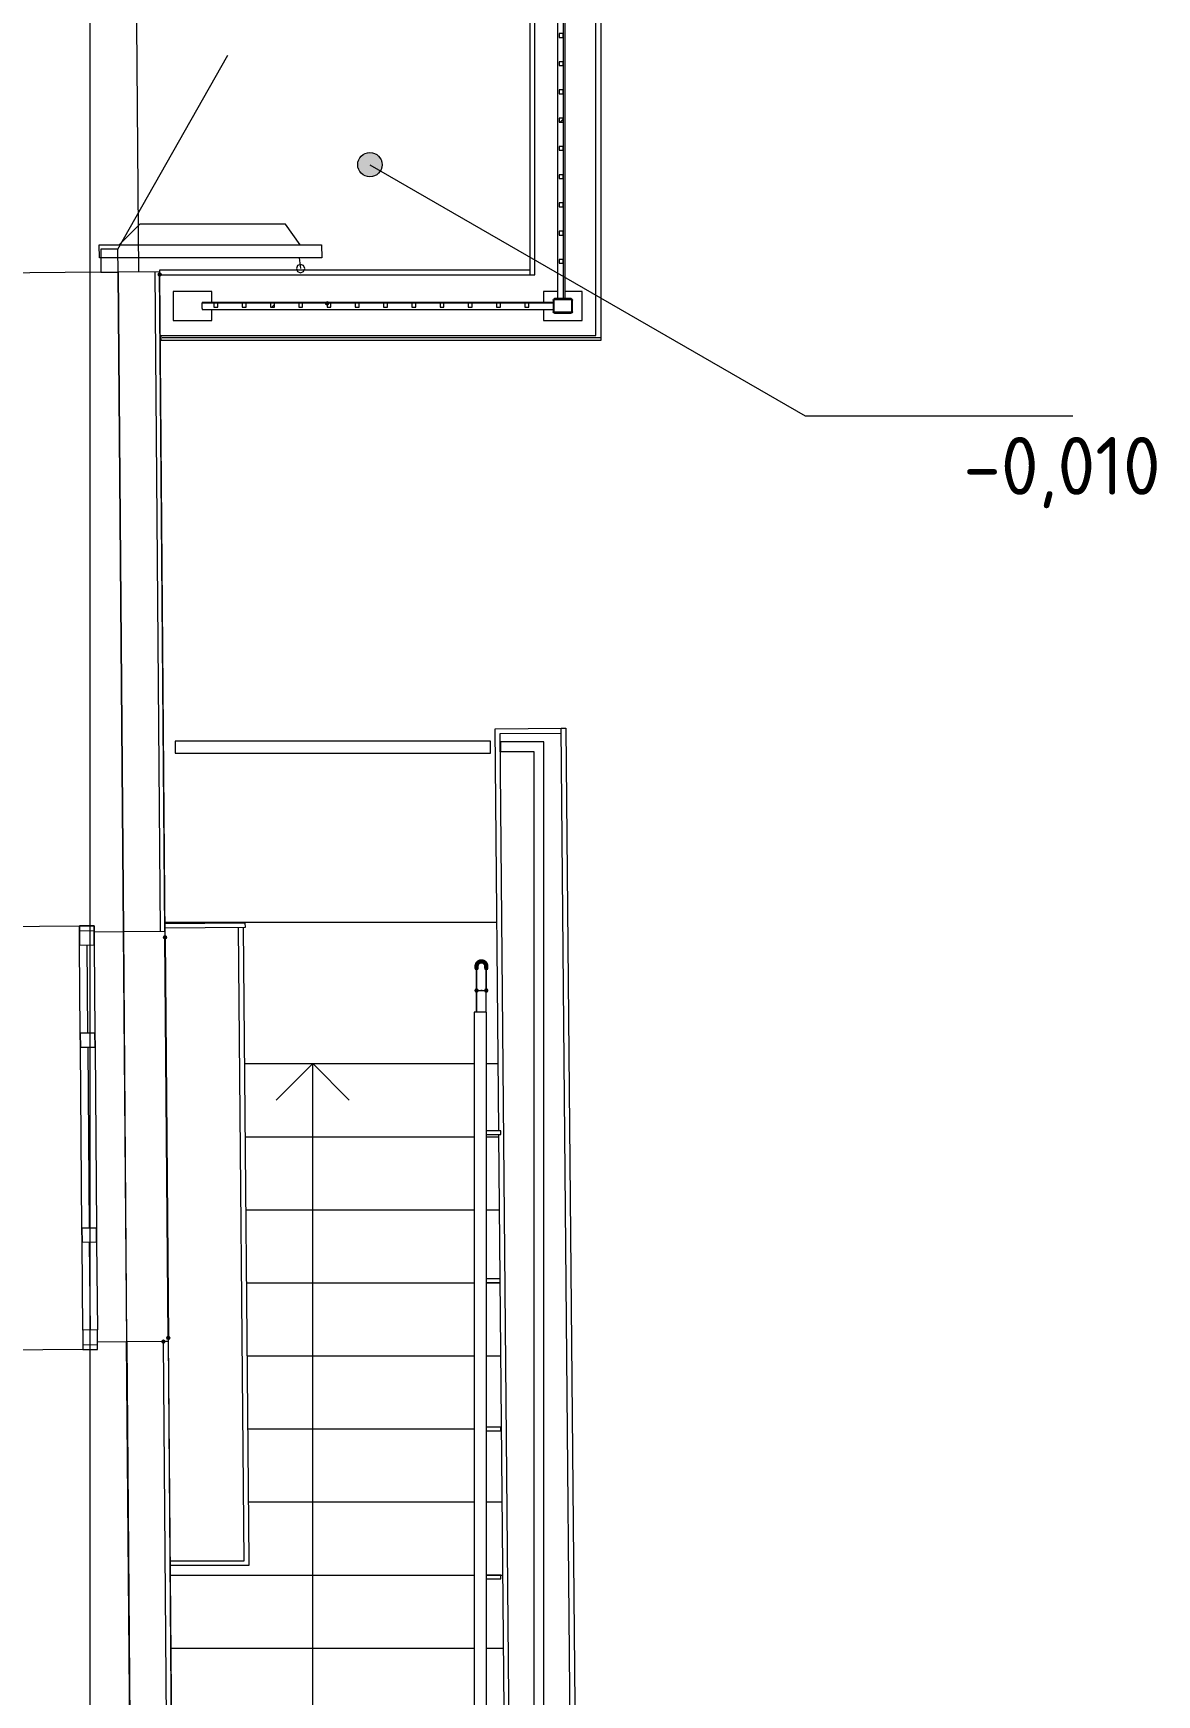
# Model space of a CAD drawing. Header units: millimetres. Extents: x -546 to 1681, y -650 to 1730.
# Drawn here: x 854.8 to 901, y 490.7 to 558.9 of the extents above; entities that cross this region are included whole.
import ezdxf

# ---------------------------------------------------------------- set-up
doc = ezdxf.new("R2010")
doc.units = ezdxf.units.MM

msp = doc.modelspace()

# ---------------------------------------------------------------- hatches: boundary and pattern name
h = msp.add_hatch(color=7)
h.dxf.hatch_style = 2
h.paths.add_polyline_path([(869.153, 553.489), (869.006, 553.136), (868.653, 552.989), (868.299, 553.136), (868.153, 553.489), (868.299, 553.843), (868.653, 553.989), (869.006, 553.843)])
h = msp.add_hatch(color=7)
h.dxf.hatch_style = 2
h.paths.add_polyline_path([(860.029, 548.891), (860.093, 548.917), (860.119, 548.981), (860.093, 549.044), (860.029, 549.071), (860.019, 549.071), (859.956, 549.044), (859.929, 548.981), (859.956, 548.917), (860.019, 548.891)])
h = msp.add_hatch(color=7)
h.dxf.hatch_style = 2
h.paths.add_polyline_path([(866.834, 547.857), (866.804, 547.795), (866.826, 547.73), (866.888, 547.7), (866.953, 547.722), (866.992, 547.792), (866.97, 547.857), (866.908, 547.887)])
h = msp.add_hatch(color=7)
h.dxf.hatch_style = 2
h.paths.add_polyline_path([(860.238, 521.85), (860.175, 521.823), (860.148, 521.76), (860.175, 521.696), (860.238, 521.67), (860.248, 521.67), (860.312, 521.696), (860.338, 521.76), (860.312, 521.823), (860.248, 521.85)])
h = msp.add_hatch(color=7)
h.dxf.hatch_style = 2
h.paths.add_polyline_path([(872.941, 520.572), (872.968, 520.508), (873.031, 520.482), (873.095, 520.508), (873.121, 520.572), (873.095, 520.643), (873.031, 520.67), (872.968, 520.643)])
h = msp.add_hatch(color=7)
h.dxf.hatch_style = 2
h.paths.add_polyline_path([(872.941, 520.571), (872.968, 520.507), (873.031, 520.481), (873.095, 520.507), (873.121, 520.571), (873.095, 520.635), (873.031, 520.662), (872.968, 520.635)])
h = msp.add_hatch(color=7)
h.dxf.hatch_style = 2
h.paths.add_polyline_path([(873.031, 520.662), (872.968, 520.635), (872.941, 520.572), (872.968, 520.508), (873.031, 520.482), (873.095, 520.508), (873.121, 520.572), (873.095, 520.635)])
h = msp.add_hatch(color=7)
h.dxf.hatch_style = 2
h.paths.add_polyline_path([(873.121, 520.572), (873.095, 520.635), (873.031, 520.662), (872.968, 520.635), (872.941, 520.572), (872.968, 520.505), (873.031, 520.479), (873.095, 520.505)])
h = msp.add_hatch(color=7)
h.dxf.hatch_style = 2
h.paths.add_polyline_path([(872.941, 520.568), (872.968, 520.504), (873.031, 520.478), (873.095, 520.504), (873.121, 520.568), (873.095, 520.634), (873.031, 520.661), (872.968, 520.634)])
h = msp.add_hatch(color=7)
h.dxf.hatch_style = 2
h.paths.add_polyline_path([(873.121, 520.569), (873.095, 520.632), (873.031, 520.659), (872.968, 520.632), (872.941, 520.569), (872.968, 520.501), (873.031, 520.475), (873.095, 520.501)])
h = msp.add_hatch(color=7)
h.dxf.hatch_style = 2
h.paths.add_polyline_path([(872.941, 520.564), (872.968, 520.5), (873.031, 520.474), (873.095, 520.5), (873.121, 520.564), (873.095, 520.631), (873.031, 520.658), (872.968, 520.631)])
h = msp.add_hatch(color=7)
h.dxf.hatch_style = 2
h.paths.add_polyline_path([(873.121, 520.565), (873.095, 520.628), (873.031, 520.655), (872.968, 520.628), (872.941, 520.565), (872.968, 520.496), (873.031, 520.47), (873.095, 520.496)])
h = msp.add_hatch(color=7)
h.dxf.hatch_style = 2
h.paths.add_polyline_path([(872.941, 520.558), (872.968, 520.494), (873.031, 520.468), (873.095, 520.494), (873.121, 520.558), (873.095, 520.627), (873.031, 520.654), (872.968, 520.627)])
h = msp.add_hatch(color=7)
h.dxf.hatch_style = 2
h.paths.add_polyline_path([(873.121, 520.56), (873.095, 520.623), (873.031, 520.65), (872.968, 520.623), (872.941, 520.56), (872.968, 520.488), (873.031, 520.462), (873.095, 520.488)])
h = msp.add_hatch(color=7)
h.dxf.hatch_style = 2
h.paths.add_polyline_path([(872.941, 520.55), (872.968, 520.486), (873.031, 520.46), (873.095, 520.486), (873.121, 520.55), (873.095, 520.621), (873.031, 520.648), (872.968, 520.621)])
h = msp.add_hatch(color=7)
h.dxf.hatch_style = 2
h.paths.add_polyline_path([(873.121, 520.552), (873.095, 520.615), (873.031, 520.642), (872.968, 520.615), (872.941, 520.552), (872.968, 520.48), (873.031, 520.454), (873.095, 520.48)])
h = msp.add_hatch(color=7)
h.dxf.hatch_style = 2
h.paths.add_polyline_path([(872.941, 520.541), (872.968, 520.477), (873.031, 520.451), (873.095, 520.477), (873.121, 520.541), (873.095, 520.613), (873.031, 520.64), (872.968, 520.613)])
h = msp.add_hatch(color=7)
h.dxf.hatch_style = 2
h.paths.add_polyline_path([(873.121, 520.544), (873.095, 520.607), (873.031, 520.634), (872.968, 520.607), (872.941, 520.544), (872.941, 520.533), (872.968, 520.469), (873.031, 520.443), (873.095, 520.469), (873.121, 520.533)])
h = msp.add_hatch(color=7)
h.dxf.hatch_style = 2
h.paths.add_polyline_path([(872.941, 520.53), (872.968, 520.466), (873.031, 520.44), (873.095, 520.466), (873.121, 520.53), (873.121, 520.541), (873.095, 520.604), (873.031, 520.631), (872.968, 520.604), (872.941, 520.541)])
h = msp.add_hatch(color=7)
h.dxf.hatch_style = 2
h.paths.add_polyline_path([(873.121, 520.533), (873.095, 520.596), (873.031, 520.623), (872.968, 520.596), (872.941, 520.533), (872.941, 520.522), (872.968, 520.458), (873.031, 520.432), (873.095, 520.458), (873.121, 520.522)])
h = msp.add_hatch(color=7)
h.dxf.hatch_style = 2
h.paths.add_polyline_path([(872.941, 520.518), (872.968, 520.454), (873.031, 520.428), (873.095, 520.454), (873.121, 520.518), (873.121, 520.53), (873.095, 520.593), (873.031, 520.62), (872.968, 520.593), (872.941, 520.53)])
h = msp.add_hatch(color=7)
h.dxf.hatch_style = 2
h.paths.add_polyline_path([(872.942, 520.591), (872.96, 520.524), (873.02, 520.49), (873.087, 520.509), (873.121, 520.568), (873.103, 520.643), (873.043, 520.677), (872.977, 520.659)])
h = msp.add_hatch(color=7)
h.dxf.hatch_style = 2
h.paths.add_polyline_path([(872.943, 520.599), (872.961, 520.532), (873.021, 520.498), (873.088, 520.517), (873.122, 520.576), (873.104, 520.651), (873.044, 520.685), (872.978, 520.667)])
h = msp.add_hatch(color=7)
h.dxf.hatch_style = 2
h.paths.add_polyline_path([(872.944, 520.607), (872.962, 520.54), (873.022, 520.506), (873.089, 520.525), (873.123, 520.584), (873.105, 520.659), (873.045, 520.693), (872.979, 520.675)])
h = msp.add_hatch(color=7)
h.dxf.hatch_style = 2
h.paths.add_polyline_path([(872.945, 520.615), (872.963, 520.548), (873.023, 520.514), (873.09, 520.533), (873.124, 520.592), (873.106, 520.667), (873.046, 520.701), (872.98, 520.683)])
h = msp.add_hatch(color=7)
h.dxf.hatch_style = 2
h.paths.add_polyline_path([(872.948, 520.633), (872.958, 520.565), (873.014, 520.524), (873.082, 520.534), (873.123, 520.59), (873.114, 520.666), (873.059, 520.707), (872.991, 520.697)])
h = msp.add_hatch(color=7)
h.dxf.hatch_style = 2
h.paths.add_polyline_path([(872.95, 520.641), (872.96, 520.573), (873.016, 520.532), (873.084, 520.542), (873.125, 520.598), (873.116, 520.674), (873.061, 520.715), (872.993, 520.705)])
h = msp.add_hatch(color=7)
h.dxf.hatch_style = 2
h.paths.add_polyline_path([(872.953, 520.652), (872.961, 520.584), (873.015, 520.541), (873.083, 520.549), (873.126, 520.603), (873.12, 520.678), (873.066, 520.721), (872.998, 520.713)])
h = msp.add_hatch(color=7)
h.dxf.hatch_style = 2
h.paths.add_polyline_path([(872.957, 520.666), (872.96, 520.597), (873.01, 520.55), (873.079, 520.553), (873.126, 520.603), (873.126, 520.68), (873.076, 520.727), (873.007, 520.724)])
h = msp.add_hatch(color=7)
h.dxf.hatch_style = 2
h.paths.add_polyline_path([(872.962, 520.678), (872.961, 520.609), (873.009, 520.56), (873.078, 520.559), (873.127, 520.607), (873.131, 520.683), (873.083, 520.732), (873.014, 520.733)])
h = msp.add_hatch(color=7)
h.dxf.hatch_style = 2
h.paths.add_polyline_path([(872.965, 520.685), (872.964, 520.616), (873.012, 520.567), (873.081, 520.566), (873.13, 520.614), (873.134, 520.69), (873.086, 520.739), (873.017, 520.74)])
h = msp.add_hatch(color=7)
h.dxf.hatch_style = 2
h.paths.add_polyline_path([(872.97, 520.697), (872.965, 520.628), (873.01, 520.576), (873.079, 520.571), (873.131, 520.616), (873.14, 520.693), (873.095, 520.745), (873.026, 520.75)])
h = msp.add_hatch(color=7)
h.dxf.hatch_style = 2
h.paths.add_polyline_path([(872.976, 520.709), (872.968, 520.641), (873.01, 520.586), (873.078, 520.578), (873.132, 520.62), (873.145, 520.695), (873.103, 520.75), (873.035, 520.758)])
h = msp.add_hatch(color=7)
h.dxf.hatch_style = 2
h.paths.add_polyline_path([(872.98, 520.716), (872.972, 520.648), (873.014, 520.593), (873.082, 520.585), (873.136, 520.627), (873.149, 520.702), (873.107, 520.757), (873.039, 520.765)])
h = msp.add_hatch(color=7)
h.dxf.hatch_style = 2
h.paths.add_polyline_path([(872.987, 520.728), (872.974, 520.661), (873.012, 520.604), (873.08, 520.59), (873.137, 520.629), (873.154, 520.702), (873.116, 520.759), (873.049, 520.773)])
h = msp.add_hatch(color=7)
h.dxf.hatch_style = 2
h.paths.add_polyline_path([(872.993, 520.737), (872.978, 520.67), (873.014, 520.611), (873.081, 520.596), (873.14, 520.632), (873.16, 520.706), (873.124, 520.765), (873.057, 520.78)])
h = msp.add_hatch(color=7)
h.dxf.hatch_style = 2
h.paths.add_polyline_path([(873.002, 520.749), (872.982, 520.683), (873.014, 520.622), (873.079, 520.602), (873.14, 520.634), (873.166, 520.706), (873.134, 520.767), (873.068, 520.787)])
h = msp.add_hatch(color=7)
h.dxf.hatch_style = 2
h.paths.add_polyline_path([(873.007, 520.755), (872.987, 520.689), (873.019, 520.628), (873.084, 520.608), (873.145, 520.64), (873.171, 520.712), (873.139, 520.773), (873.073, 520.793)])
h = msp.add_hatch(color=7)
h.dxf.hatch_style = 2
h.paths.add_polyline_path([(873.012, 520.761), (872.992, 520.695), (873.024, 520.634), (873.089, 520.614), (873.15, 520.646), (873.176, 520.718), (873.144, 520.779), (873.078, 520.799)])
h = msp.add_hatch(color=7)
h.dxf.hatch_style = 2
h.paths.add_polyline_path([(873.023, 520.773), (872.996, 520.71), (873.023, 520.646), (873.086, 520.62), (873.15, 520.646), (873.182, 520.716), (873.156, 520.779), (873.092, 520.805)])
h = msp.add_hatch(color=7)
h.dxf.hatch_style = 2
h.paths.add_polyline_path([(873.035, 520.785), (873.003, 520.724), (873.023, 520.658), (873.084, 520.626), (873.15, 520.646), (873.188, 520.712), (873.167, 520.778), (873.106, 520.81)])
h = msp.add_hatch(color=7)
h.dxf.hatch_style = 2
h.paths.add_polyline_path([(873.041, 520.79), (873.009, 520.729), (873.029, 520.663), (873.09, 520.631), (873.156, 520.651), (873.194, 520.717), (873.173, 520.783), (873.112, 520.815)])
h = msp.add_hatch(color=7)
h.dxf.hatch_style = 2
h.paths.add_polyline_path([(873.047, 520.795), (873.015, 520.734), (873.035, 520.668), (873.096, 520.636), (873.162, 520.656), (873.2, 520.722), (873.179, 520.788), (873.118, 520.82)])
h = msp.add_hatch(color=7)
h.dxf.hatch_style = 2
h.paths.add_polyline_path([(873.053, 520.8), (873.021, 520.739), (873.041, 520.673), (873.102, 520.641), (873.168, 520.661), (873.206, 520.727), (873.185, 520.793), (873.124, 520.825)])
h = msp.add_hatch(color=7)
h.dxf.hatch_style = 2
h.paths.add_polyline_path([(873.064, 520.809), (873.028, 520.75), (873.043, 520.683), (873.102, 520.647), (873.169, 520.662), (873.212, 520.726), (873.197, 520.793), (873.138, 520.829)])
h = msp.add_hatch(color=7)
h.dxf.hatch_style = 2
h.paths.add_polyline_path([(873.079, 520.819), (873.037, 520.764), (873.045, 520.696), (873.1, 520.654), (873.168, 520.662), (873.217, 520.721), (873.208, 520.789), (873.154, 520.831)])
h = msp.add_hatch(color=7)
h.dxf.hatch_style = 2
h.paths.add_polyline_path([(873.086, 520.823), (873.044, 520.768), (873.052, 520.7), (873.107, 520.658), (873.175, 520.666), (873.224, 520.725), (873.215, 520.793), (873.161, 520.835)])
h = msp.add_hatch(color=7)
h.dxf.hatch_style = 2
h.paths.add_polyline_path([(873.102, 520.831), (873.054, 520.782), (873.055, 520.713), (873.104, 520.665), (873.173, 520.666), (873.228, 520.718), (873.227, 520.787), (873.178, 520.835)])
h = msp.add_hatch(color=7)
h.dxf.hatch_style = 2
h.paths.add_polyline_path([(873.1, 520.83), (873.058, 520.775), (873.066, 520.707), (873.121, 520.665), (873.189, 520.673), (873.238, 520.732), (873.229, 520.8), (873.175, 520.842)])
h = msp.add_hatch(color=7)
h.dxf.hatch_style = 2
h.paths.add_polyline_path([(873.12, 520.84), (873.069, 520.793), (873.067, 520.724), (873.114, 520.674), (873.183, 520.671), (873.241, 520.721), (873.244, 520.79), (873.197, 520.84)])
h = msp.add_hatch(color=7)
h.dxf.hatch_style = 2
h.paths.add_polyline_path([(873.135, 520.845), (873.081, 520.802), (873.073, 520.734), (873.116, 520.68), (873.184, 520.672), (873.245, 520.717), (873.253, 520.785), (873.21, 520.839)])
h = msp.add_hatch(color=7)
h.dxf.hatch_style = 2
h.paths.add_polyline_path([(873.135, 520.845), (873.085, 520.798), (873.082, 520.729), (873.129, 520.679), (873.198, 520.676), (873.256, 520.726), (873.259, 520.795), (873.212, 520.845)])
h = msp.add_hatch(color=7)
h.dxf.hatch_style = 2
h.paths.add_polyline_path([(873.153, 520.851), (873.097, 520.81), (873.087, 520.742), (873.128, 520.686), (873.196, 520.676), (873.259, 520.719), (873.27, 520.787), (873.229, 520.843)])
h = msp.add_hatch(color=7)
h.dxf.hatch_style = 2
h.paths.add_polyline_path([(873.158, 520.852), (873.104, 520.809), (873.096, 520.741), (873.139, 520.687), (873.207, 520.679), (873.268, 520.724), (873.276, 520.792), (873.233, 520.846)])
h = msp.add_hatch(color=7)
h.dxf.hatch_style = 2
h.paths.add_polyline_path([(873.178, 520.857), (873.118, 520.823), (873.1, 520.756), (873.134, 520.697), (873.2, 520.678), (873.268, 520.713), (873.287, 520.78), (873.253, 520.84)])
h = msp.add_hatch(color=7)
h.dxf.hatch_style = 2
h.paths.add_polyline_path([(873.176, 520.856), (873.12, 520.815), (873.11, 520.747), (873.151, 520.691), (873.219, 520.681), (873.282, 520.724), (873.293, 520.792), (873.252, 520.848)])
h = msp.add_hatch(color=7)
h.dxf.hatch_style = 2
h.paths.add_polyline_path([(873.205, 520.861), (873.142, 520.834), (873.115, 520.771), (873.142, 520.707), (873.205, 520.681), (873.277, 520.707), (873.303, 520.771), (873.277, 520.834)])
h = msp.add_hatch(color=7)
h.dxf.hatch_style = 2
h.paths.add_polyline_path([(873.202, 520.86), (873.142, 520.826), (873.124, 520.759), (873.158, 520.7), (873.224, 520.681), (873.292, 520.716), (873.311, 520.783), (873.277, 520.843)])
h = msp.add_hatch(color=7)
h.dxf.hatch_style = 2
h.paths.add_polyline_path([(873.221, 520.862), (873.158, 520.835), (873.131, 520.772), (873.158, 520.708), (873.221, 520.682), (873.293, 520.708), (873.319, 520.772), (873.293, 520.835)])
h = msp.add_hatch(color=7)
h.dxf.hatch_style = 2
h.paths.add_polyline_path([(873.229, 520.862), (873.166, 520.835), (873.139, 520.772), (873.166, 520.708), (873.229, 520.682), (873.295, 520.708), (873.321, 520.772), (873.295, 520.835)])
h = msp.add_hatch(color=7)
h.dxf.hatch_style = 2
h.paths.add_polyline_path([(873.231, 520.862), (873.168, 520.835), (873.141, 520.772), (873.168, 520.708), (873.231, 520.682), (873.303, 520.708), (873.329, 520.772), (873.303, 520.835)])
h = msp.add_hatch(color=7)
h.dxf.hatch_style = 2
h.paths.add_polyline_path([(873.239, 520.862), (873.176, 520.835), (873.149, 520.772), (873.176, 520.708), (873.239, 520.682), (873.311, 520.708), (873.337, 520.772), (873.311, 520.835)])
h = msp.add_hatch(color=7)
h.dxf.hatch_style = 2
h.paths.add_polyline_path([(873.258, 520.861), (873.192, 520.843), (873.158, 520.783), (873.176, 520.716), (873.236, 520.682), (873.311, 520.7), (873.345, 520.759), (873.326, 520.826)])
h = msp.add_hatch(color=7)
h.dxf.hatch_style = 2
h.paths.add_polyline_path([(873.266, 520.86), (873.2, 520.842), (873.166, 520.782), (873.184, 520.715), (873.244, 520.681), (873.319, 520.699), (873.353, 520.758), (873.334, 520.825)])
h = msp.add_hatch(color=7)
h.dxf.hatch_style = 2
h.paths.add_polyline_path([(873.285, 520.857), (873.217, 520.847), (873.176, 520.791), (873.186, 520.723), (873.242, 520.682), (873.318, 520.69), (873.359, 520.746), (873.348, 520.814)])
h = msp.add_hatch(color=7)
h.dxf.hatch_style = 2
h.paths.add_polyline_path([(873.282, 520.857), (873.216, 520.839), (873.182, 520.779), (873.2, 520.712), (873.26, 520.678), (873.335, 520.696), (873.369, 520.755), (873.35, 520.822)])
h = msp.add_hatch(color=7)
h.dxf.hatch_style = 2
h.paths.add_polyline_path([(873.304, 520.853), (873.236, 520.845), (873.193, 520.791), (873.201, 520.723), (873.255, 520.68), (873.33, 520.686), (873.373, 520.74), (873.365, 520.808)])
h = msp.add_hatch(color=7)
h.dxf.hatch_style = 2
h.paths.add_polyline_path([(873.318, 520.849), (873.249, 520.846), (873.202, 520.796), (873.205, 520.727), (873.255, 520.68), (873.332, 520.68), (873.379, 520.73), (873.376, 520.799)])
h = msp.add_hatch(color=7)
h.dxf.hatch_style = 2
h.paths.add_polyline_path([(873.326, 520.846), (873.257, 520.843), (873.21, 520.793), (873.212, 520.724), (873.263, 520.677), (873.34, 520.677), (873.387, 520.727), (873.384, 520.796)])
h = msp.add_hatch(color=7)
h.dxf.hatch_style = 2
h.paths.add_polyline_path([(873.327, 520.845), (873.259, 520.837), (873.216, 520.783), (873.224, 520.715), (873.278, 520.672), (873.353, 520.678), (873.396, 520.732), (873.388, 520.8)])
h = msp.add_hatch(color=7)
h.dxf.hatch_style = 2
h.paths.add_polyline_path([(873.354, 520.835), (873.286, 520.843), (873.231, 520.801), (873.223, 520.733), (873.265, 520.678), (873.34, 520.666), (873.394, 520.708), (873.403, 520.776)])
h = msp.add_hatch(color=7)
h.dxf.hatch_style = 2
h.paths.add_polyline_path([(873.348, 520.837), (873.279, 520.834), (873.232, 520.784), (873.235, 520.715), (873.285, 520.668), (873.362, 520.668), (873.409, 520.718), (873.406, 520.787)])
h = msp.add_hatch(color=7)
h.dxf.hatch_style = 2
h.paths.add_polyline_path([(873.369, 520.828), (873.301, 520.836), (873.246, 520.794), (873.238, 520.726), (873.28, 520.671), (873.355, 520.659), (873.409, 520.701), (873.418, 520.769)])
h = msp.add_hatch(color=7)
h.dxf.hatch_style = 2
h.paths.add_polyline_path([(873.381, 520.82), (873.314, 520.834), (873.256, 520.795), (873.243, 520.728), (873.281, 520.671), (873.355, 520.653), (873.412, 520.692), (873.425, 520.759)])
h = msp.add_hatch(color=7)
h.dxf.hatch_style = 2
h.paths.add_polyline_path([(873.39, 520.815), (873.323, 520.83), (873.264, 520.794), (873.249, 520.727), (873.285, 520.668), (873.359, 520.648), (873.418, 520.684), (873.433, 520.751)])
h = msp.add_hatch(color=7)
h.dxf.hatch_style = 2
h.paths.add_polyline_path([(873.389, 520.815), (873.321, 520.823), (873.266, 520.781), (873.258, 520.713), (873.3, 520.658), (873.375, 520.646), (873.429, 520.688), (873.438, 520.756)])
h = msp.add_hatch(color=7)
h.dxf.hatch_style = 2
h.paths.add_polyline_path([(873.409, 520.802), (873.343, 520.822), (873.282, 520.79), (873.262, 520.724), (873.294, 520.663), (873.365, 520.638), (873.426, 520.67), (873.447, 520.736)])
h = msp.add_hatch(color=7)
h.dxf.hatch_style = 2
h.paths.add_polyline_path([(873.415, 520.797), (873.349, 520.817), (873.288, 520.785), (873.268, 520.719), (873.3, 520.658), (873.371, 520.633), (873.432, 520.665), (873.453, 520.731)])
h = msp.add_hatch(color=7)
h.dxf.hatch_style = 2
h.paths.add_polyline_path([(873.427, 520.786), (873.363, 520.812), (873.3, 520.786), (873.273, 520.723), (873.3, 520.659), (873.369, 520.627), (873.433, 520.653), (873.459, 520.717)])
h = msp.add_hatch(color=7)
h.dxf.hatch_style = 2
h.paths.add_polyline_path([(873.427, 520.786), (873.361, 520.806), (873.3, 520.774), (873.28, 520.708), (873.312, 520.647), (873.383, 520.622), (873.444, 520.654), (873.465, 520.72)])
h = msp.add_hatch(color=7)
h.dxf.hatch_style = 2
h.paths.add_polyline_path([(873.444, 520.769), (873.383, 520.801), (873.318, 520.781), (873.286, 520.72), (873.306, 520.654), (873.372, 520.616), (873.438, 520.636), (873.47, 520.697)])
h = msp.add_hatch(color=7)
h.dxf.hatch_style = 2
h.paths.add_polyline_path([(873.449, 520.763), (873.388, 520.795), (873.323, 520.775), (873.291, 520.714), (873.311, 520.648), (873.377, 520.61), (873.443, 520.63), (873.475, 520.691)])
h = msp.add_hatch(color=7)
h.dxf.hatch_style = 2
h.paths.add_polyline_path([(873.459, 520.752), (873.4, 520.788), (873.333, 520.773), (873.297, 520.714), (873.312, 520.647), (873.376, 520.604), (873.443, 520.619), (873.479, 520.678)])
h = msp.add_hatch(color=7)
h.dxf.hatch_style = 2
h.paths.add_polyline_path([(873.459, 520.75), (873.398, 520.782), (873.333, 520.762), (873.301, 520.701), (873.321, 520.635), (873.387, 520.597), (873.453, 520.617), (873.485, 520.678)])
h = msp.add_hatch(color=7)
h.dxf.hatch_style = 2
h.paths.add_polyline_path([(873.473, 520.731), (873.419, 520.773), (873.351, 520.765), (873.309, 520.71), (873.317, 520.642), (873.376, 520.593), (873.444, 520.601), (873.486, 520.656)])
h = msp.add_hatch(color=7)
h.dxf.hatch_style = 2
h.paths.add_polyline_path([(873.468, 520.737), (873.407, 520.769), (873.342, 520.749), (873.31, 520.688), (873.33, 520.622), (873.396, 520.584), (873.462, 520.604), (873.494, 520.665)])
h = msp.add_hatch(color=7)
h.dxf.hatch_style = 2
h.paths.add_polyline_path([(873.482, 520.718), (873.428, 520.76), (873.36, 520.752), (873.318, 520.697), (873.326, 520.629), (873.385, 520.58), (873.453, 520.588), (873.495, 520.643)])
h = msp.add_hatch(color=7)
h.dxf.hatch_style = 2
h.paths.add_polyline_path([(873.493, 520.698), (873.446, 520.748), (873.377, 520.751), (873.327, 520.704), (873.324, 520.635), (873.374, 520.577), (873.443, 520.574), (873.493, 520.621)])
h = msp.add_hatch(color=7)
h.dxf.hatch_style = 2
h.paths.add_polyline_path([(873.489, 520.703), (873.435, 520.745), (873.367, 520.737), (873.325, 520.682), (873.333, 520.614), (873.392, 520.565), (873.46, 520.573), (873.502, 520.628)])
h = msp.add_hatch(color=7)
h.dxf.hatch_style = 2
h.paths.add_polyline_path([(873.506, 520.666), (873.465, 520.722), (873.397, 520.732), (873.341, 520.691), (873.331, 520.623), (873.374, 520.559), (873.442, 520.549), (873.497, 520.59)])
h = msp.add_hatch(color=7)
h.dxf.hatch_style = 2
h.paths.add_polyline_path([(873.498, 520.687), (873.449, 520.735), (873.38, 520.734), (873.332, 520.685), (873.333, 520.616), (873.385, 520.561), (873.454, 520.562), (873.502, 520.611)])
h = msp.add_hatch(color=7)
h.dxf.hatch_style = 2
h.paths.add_polyline_path([(873.511, 520.651), (873.47, 520.707), (873.402, 520.717), (873.346, 520.676), (873.336, 520.608), (873.379, 520.544), (873.447, 520.534), (873.502, 520.575)])
h = msp.add_hatch(color=7)
h.dxf.hatch_style = 2
h.paths.add_polyline_path([(873.503, 520.672), (873.454, 520.72), (873.385, 520.719), (873.337, 520.67), (873.338, 520.601), (873.39, 520.546), (873.459, 520.547), (873.507, 520.596)])
h = msp.add_hatch(color=7)
h.dxf.hatch_style = 2
h.paths.add_polyline_path([(873.513, 520.643), (873.472, 520.699), (873.404, 520.709), (873.348, 520.668), (873.338, 520.6), (873.381, 520.536), (873.449, 520.526), (873.504, 520.567)])
h = msp.add_hatch(color=7)
h.dxf.hatch_style = 2
h.paths.add_polyline_path([(873.517, 520.625), (873.483, 520.685), (873.416, 520.703), (873.356, 520.669), (873.338, 520.602), (873.373, 520.535), (873.439, 520.516), (873.499, 520.55)])
h = msp.add_hatch(color=7)
h.dxf.hatch_style = 2
h.paths.add_polyline_path([(873.518, 520.617), (873.484, 520.677), (873.417, 520.695), (873.357, 520.661), (873.339, 520.594), (873.374, 520.527), (873.44, 520.508), (873.5, 520.542)])
h = msp.add_hatch(color=7)
h.dxf.hatch_style = 2
h.paths.add_polyline_path([(873.519, 520.609), (873.485, 520.669), (873.418, 520.687), (873.358, 520.653), (873.34, 520.586), (873.375, 520.519), (873.441, 520.5), (873.501, 520.534)])
h = msp.add_hatch(color=7)
h.dxf.hatch_style = 2
h.paths.add_polyline_path([(873.52, 520.601), (873.486, 520.661), (873.419, 520.679), (873.359, 520.645), (873.341, 520.578), (873.376, 520.511), (873.442, 520.492), (873.502, 520.526)])
h = msp.add_hatch(color=7)
h.dxf.hatch_style = 2
h.paths.add_polyline_path([(873.521, 520.582), (873.495, 520.645), (873.431, 520.672), (873.368, 520.645), (873.341, 520.582), (873.368, 520.51), (873.431, 520.484), (873.495, 520.51)])
h = msp.add_hatch(color=7)
h.dxf.hatch_style = 2
h.paths.add_polyline_path([(873.521, 520.574), (873.495, 520.637), (873.431, 520.664), (873.368, 520.637), (873.341, 520.574), (873.368, 520.508), (873.431, 520.482), (873.495, 520.508)])
h = msp.add_hatch(color=7)
h.dxf.hatch_style = 2
h.paths.add_polyline_path([(873.341, 520.571), (873.368, 520.507), (873.431, 520.481), (873.495, 520.507), (873.521, 520.571), (873.495, 520.635), (873.431, 520.662), (873.368, 520.635)])
h = msp.add_hatch(color=7)
h.dxf.hatch_style = 2
h.paths.add_polyline_path([(873.431, 520.662), (873.368, 520.635), (873.341, 520.572), (873.368, 520.508), (873.431, 520.482), (873.495, 520.508), (873.521, 520.572), (873.495, 520.635)])
h = msp.add_hatch(color=7)
h.dxf.hatch_style = 2
h.paths.add_polyline_path([(873.521, 520.572), (873.495, 520.635), (873.431, 520.662), (873.368, 520.635), (873.341, 520.572), (873.368, 520.505), (873.431, 520.479), (873.495, 520.505)])
h = msp.add_hatch(color=7)
h.dxf.hatch_style = 2
h.paths.add_polyline_path([(873.341, 520.568), (873.368, 520.504), (873.431, 520.478), (873.495, 520.504), (873.521, 520.568), (873.495, 520.634), (873.431, 520.661), (873.368, 520.634)])
h = msp.add_hatch(color=7)
h.dxf.hatch_style = 2
h.paths.add_polyline_path([(873.521, 520.569), (873.495, 520.632), (873.431, 520.659), (873.368, 520.632), (873.341, 520.569), (873.368, 520.501), (873.431, 520.475), (873.495, 520.501)])
h = msp.add_hatch(color=7)
h.dxf.hatch_style = 2
h.paths.add_polyline_path([(873.341, 520.564), (873.368, 520.5), (873.431, 520.474), (873.495, 520.5), (873.521, 520.564), (873.495, 520.631), (873.431, 520.658), (873.368, 520.631)])
h = msp.add_hatch(color=7)
h.dxf.hatch_style = 2
h.paths.add_polyline_path([(873.521, 520.565), (873.495, 520.628), (873.431, 520.655), (873.368, 520.628), (873.341, 520.565), (873.368, 520.496), (873.431, 520.47), (873.495, 520.496)])
h = msp.add_hatch(color=7)
h.dxf.hatch_style = 2
h.paths.add_polyline_path([(873.341, 520.558), (873.368, 520.494), (873.431, 520.468), (873.495, 520.494), (873.521, 520.558), (873.495, 520.627), (873.431, 520.654), (873.368, 520.627)])
h = msp.add_hatch(color=7)
h.dxf.hatch_style = 2
h.paths.add_polyline_path([(873.521, 520.56), (873.495, 520.623), (873.431, 520.65), (873.368, 520.623), (873.341, 520.56), (873.368, 520.488), (873.431, 520.462), (873.495, 520.488)])
h = msp.add_hatch(color=7)
h.dxf.hatch_style = 2
h.paths.add_polyline_path([(873.341, 520.55), (873.368, 520.486), (873.431, 520.46), (873.495, 520.486), (873.521, 520.55), (873.495, 520.621), (873.431, 520.648), (873.368, 520.621)])
h = msp.add_hatch(color=7)
h.dxf.hatch_style = 2
h.paths.add_polyline_path([(873.521, 520.552), (873.495, 520.615), (873.431, 520.642), (873.368, 520.615), (873.341, 520.552), (873.368, 520.48), (873.431, 520.454), (873.495, 520.48)])
h = msp.add_hatch(color=7)
h.dxf.hatch_style = 2
h.paths.add_polyline_path([(873.341, 520.541), (873.368, 520.477), (873.431, 520.451), (873.495, 520.477), (873.521, 520.541), (873.495, 520.613), (873.431, 520.64), (873.368, 520.613)])
h = msp.add_hatch(color=7)
h.dxf.hatch_style = 2
h.paths.add_polyline_path([(873.521, 520.544), (873.495, 520.607), (873.431, 520.634), (873.368, 520.607), (873.341, 520.544), (873.341, 520.533), (873.368, 520.469), (873.431, 520.443), (873.495, 520.469), (873.521, 520.533)])
h = msp.add_hatch(color=7)
h.dxf.hatch_style = 2
h.paths.add_polyline_path([(873.341, 520.53), (873.368, 520.466), (873.431, 520.44), (873.495, 520.466), (873.521, 520.53), (873.521, 520.541), (873.495, 520.604), (873.431, 520.631), (873.368, 520.604), (873.341, 520.541)])
h = msp.add_hatch(color=7)
h.dxf.hatch_style = 2
h.paths.add_polyline_path([(873.521, 520.533), (873.495, 520.596), (873.431, 520.623), (873.368, 520.596), (873.341, 520.533), (873.341, 520.522), (873.368, 520.458), (873.431, 520.432), (873.495, 520.458), (873.521, 520.522)])
h = msp.add_hatch(color=7)
h.dxf.hatch_style = 2
h.paths.add_polyline_path([(873.341, 520.518), (873.368, 520.454), (873.431, 520.428), (873.495, 520.454), (873.521, 520.518), (873.521, 520.53), (873.495, 520.593), (873.431, 520.62), (873.368, 520.593), (873.341, 520.53)])
h = msp.add_hatch(color=7)
h.dxf.hatch_style = 2
h.paths.add_polyline_path([(873.121, 520.522), (873.095, 520.585), (873.031, 520.612), (872.968, 520.585), (872.941, 520.522), (872.941, 520.508), (872.968, 520.444), (873.031, 520.418), (873.095, 520.444), (873.121, 520.508)])
h = msp.add_hatch(color=7)
h.dxf.hatch_style = 2
h.paths.add_polyline_path([(872.941, 520.504), (872.968, 520.44), (873.031, 520.414), (873.095, 520.44), (873.121, 520.504), (873.121, 520.518), (873.095, 520.581), (873.031, 520.608), (872.968, 520.581), (872.941, 520.518)])
h = msp.add_hatch(color=7)
h.dxf.hatch_style = 2
h.paths.add_polyline_path([(873.121, 520.508), (873.095, 520.571), (873.031, 520.598), (872.968, 520.571), (872.941, 520.508), (872.941, 520.493), (872.968, 520.429), (873.031, 520.403), (873.095, 520.429), (873.121, 520.493)])
h = msp.add_hatch(color=7)
h.dxf.hatch_style = 2
h.paths.add_polyline_path([(872.941, 520.489), (872.968, 520.425), (873.031, 520.399), (873.095, 520.425), (873.121, 520.489), (873.121, 520.504), (873.095, 520.567), (873.031, 520.594), (872.968, 520.567), (872.941, 520.504)])
h = msp.add_hatch(color=7)
h.dxf.hatch_style = 2
h.paths.add_polyline_path([(873.521, 520.522), (873.495, 520.585), (873.431, 520.612), (873.368, 520.585), (873.341, 520.522), (873.341, 520.508), (873.368, 520.444), (873.431, 520.418), (873.495, 520.444), (873.521, 520.508)])
h = msp.add_hatch(color=7)
h.dxf.hatch_style = 2
h.paths.add_polyline_path([(873.341, 520.504), (873.368, 520.44), (873.431, 520.414), (873.495, 520.44), (873.521, 520.504), (873.521, 520.518), (873.495, 520.581), (873.431, 520.608), (873.368, 520.581), (873.341, 520.518)])
h = msp.add_hatch(color=7)
h.dxf.hatch_style = 2
h.paths.add_polyline_path([(873.521, 520.508), (873.495, 520.571), (873.431, 520.598), (873.368, 520.571), (873.341, 520.508), (873.341, 520.493), (873.368, 520.429), (873.431, 520.403), (873.495, 520.429), (873.521, 520.493)])
h = msp.add_hatch(color=7)
h.dxf.hatch_style = 2
h.paths.add_polyline_path([(873.341, 520.489), (873.368, 520.425), (873.431, 520.399), (873.495, 520.425), (873.521, 520.489), (873.521, 520.504), (873.495, 520.567), (873.431, 520.594), (873.368, 520.567), (873.341, 520.504)])
h = msp.add_hatch(color=7)
h.dxf.hatch_style = 2
h.paths.add_polyline_path([(873.121, 519.583), (873.095, 519.646), (873.031, 519.673), (872.968, 519.646), (872.941, 519.583), (872.941, 519.572), (872.968, 519.508), (873.031, 519.482), (873.095, 519.508), (873.121, 519.572)])
h = msp.add_hatch(color=7)
h.dxf.hatch_style = 2
h.paths.add_polyline_path([(873.521, 519.583), (873.495, 519.646), (873.431, 519.673), (873.368, 519.646), (873.341, 519.583), (873.341, 519.572), (873.368, 519.508), (873.431, 519.482), (873.495, 519.508), (873.521, 519.572)])
h = msp.add_hatch(color=7)
h.dxf.hatch_style = 2
h.paths.add_polyline_path([(860.175, 505.248), (860.112, 505.221), (860.085, 505.158), (860.112, 505.094), (860.175, 505.068), (860.239, 505.094), (860.265, 505.158), (860.239, 505.221)])
h = msp.add_hatch(color=7)
h.dxf.hatch_style = 2
h.paths.add_polyline_path([(860.381, 505.22), (860.445, 505.246), (860.471, 505.31), (860.445, 505.373), (860.381, 505.4), (860.371, 505.4), (860.308, 505.373), (860.281, 505.31), (860.308, 505.246), (860.371, 505.22)])

# ---------------------------------------------------------------- linework, layer by layer
at = {"color": 7, "lineweight": 0}
for points in [[(857.173, 197.821), (857.173, 730.152)], [(857.173, 207.047), (857.173, 730.152)], [(878.127, 591.372), (878.127, 546.272)], [(878.127, 591.372), (878.127, 546.372)], [(877.927, 546.472), (877.927, 590.798)], [(875.227, 548.972), (875.227, 568.817)], [(859.17, 549.081), (859.032, 566.081)], [(876.349, 563.788), (876.349, 547.988)], [(876.607, 547.988), (876.607, 563.788)], [(876.649, 563.788), (876.649, 547.988)], [(875.427, 548.972), (875.427, 561.149)], [(876.587, 558.879), (876.427, 558.879)], [(876.427, 558.879), (876.427, 558.719)], [(876.587, 558.719), (876.587, 558.879)], [(876.427, 558.719), (876.587, 558.719)], [(858.305, 550.024), (862.816, 557.985)], [(876.587, 557.719), (876.427, 557.719)], [(876.427, 557.719), (876.427, 557.559)], [(876.427, 557.559), (876.587, 557.559)], [(876.587, 557.559), (876.587, 557.719)], [(876.587, 556.559), (876.427, 556.559)], [(876.427, 556.559), (876.427, 556.399)], [(876.427, 556.399), (876.587, 556.399)], [(876.587, 556.399), (876.587, 556.559)], [(876.587, 555.399), (876.427, 555.399)], [(876.427, 555.399), (876.427, 555.239)], [(876.427, 555.239), (876.587, 555.239)], [(876.464, 555.239), (876.587, 555.362)], [(876.587, 555.239), (876.587, 555.399)], [(876.587, 554.239), (876.427, 554.239)], [(876.427, 554.239), (876.427, 554.079)], [(876.427, 554.079), (876.587, 554.079)], [(876.587, 554.079), (876.587, 554.239)], [(868.653, 553.489), (886.52, 543.174)], [(876.587, 553.079), (876.427, 553.079)], [(876.427, 553.079), (876.427, 552.919)], [(876.427, 552.919), (876.587, 552.919)], [(876.587, 552.919), (876.587, 553.079)], [(876.587, 551.919), (876.427, 551.919)], [(876.427, 551.919), (876.427, 551.759)], [(876.427, 551.759), (876.587, 551.759)], [(876.587, 551.759), (876.587, 551.919)], [(859.21, 551.05), (858.36, 550.2)], [(865.189, 551.05), (859.21, 551.05)], [(865.784, 550.2), (865.189, 551.05)], [(876.587, 550.759), (876.427, 550.759)], [(876.427, 550.759), (876.427, 550.599)], [(876.587, 550.599), (876.587, 550.759)], [(857.55, 549.67), (857.542, 550.2)], [(857.542, 550.2), (866.673, 550.2)], [(858.305, 550.024), (857.605, 550.019)], [(857.605, 550.019), (857.613, 549.069)], [(858.313, 549.074), (858.305, 550.024)], [(866.673, 550.2), (866.681, 549.67)], [(876.427, 550.599), (876.587, 550.599)], [(866.681, 549.67), (857.55, 549.67)], [(865.687, 549.343), (865.638, 549.223)], [(865.808, 549.393), (865.687, 549.343)], [(865.756, 549.67), (865.808, 549.223)], [(865.928, 549.343), (865.808, 549.393)], [(865.978, 549.223), (865.928, 549.343)], [(876.587, 549.599), (876.427, 549.599)], [(876.427, 549.599), (876.427, 549.439)], [(876.427, 549.439), (876.587, 549.439)], [(876.587, 549.439), (876.587, 549.599)], [(857.613, 549.069), (853.213, 549.033)], [(857.613, 549.069), (858.313, 549.074)], [(858.532, 521.995), (858.313, 549.074)], [(860.02, 549.088), (858.32, 549.074)], [(858.32, 549.074), (858.539, 521.995)], [(859.82, 549.086), (860.039, 522.007)], [(860.019, 548.981), (860.238, 521.76)], [(860.239, 522.009), (860.02, 549.088)], [(860.026, 549.172), (875.227, 549.172)], [(860.026, 548.981), (860.026, 549.172)], [(860.248, 521.76), (860.029, 548.981)], [(860.029, 548.972), (875.427, 548.972)], [(865.638, 549.223), (865.687, 549.103)], [(865.687, 549.103), (865.808, 549.053)], [(865.808, 549.053), (865.928, 549.103)], [(865.928, 549.103), (865.978, 549.223)], [(862.167, 548.288), (860.573, 548.288)], [(860.573, 548.288), (860.573, 547.088)], [(862.167, 547.838), (862.167, 548.288)], [(876.35, 548.288), (875.773, 548.288)], [(875.773, 548.288), (875.773, 547.838)], [(876.173, 547.931), (876.19, 547.971), (876.23, 547.988)], [(876.173, 547.931), (876.173, 547.444)], [(876.213, 547.931), (876.23, 547.948)], [(876.213, 547.444), (876.213, 547.931)], [(876.917, 547.988), (876.23, 547.988)], [(876.23, 547.948), (876.917, 547.948)], [(877.367, 548.288), (876.647, 548.288)], [(876.917, 547.988), (876.957, 547.971), (876.973, 547.931)], [(876.917, 547.948), (876.933, 547.931)], [(876.933, 547.931), (876.933, 547.444)], [(876.973, 547.444), (876.973, 547.931)], [(877.367, 547.088), (877.367, 548.288)], [(861.773, 547.839), (861.773, 547.798)], [(861.773, 547.839), (876.173, 547.839)], [(861.773, 547.589), (861.773, 547.798)], [(862.253, 547.798), (861.773, 547.798)], [(861.773, 547.589), (861.773, 547.539)], [(861.773, 547.539), (876.173, 547.539)], [(862.167, 547.088), (862.167, 547.541)], [(862.413, 547.798), (862.253, 547.798)], [(862.253, 547.798), (862.253, 547.638)], [(862.253, 547.638), (862.413, 547.638)], [(862.413, 547.638), (862.413, 547.798)], [(863.413, 547.798), (862.413, 547.798)], [(863.573, 547.798), (863.413, 547.798)], [(863.413, 547.798), (863.413, 547.638)], [(863.413, 547.638), (863.573, 547.638)], [(863.573, 547.638), (863.573, 547.798)], [(864.573, 547.798), (863.573, 547.798)], [(864.733, 547.798), (864.573, 547.798)], [(864.573, 547.798), (864.573, 547.638)], [(864.573, 547.638), (864.733, 547.638)], [(864.621, 547.638), (864.733, 547.751)], [(864.733, 547.638), (864.733, 547.798)], [(865.733, 547.798), (864.733, 547.798)], [(865.893, 547.798), (865.733, 547.798)], [(865.733, 547.798), (865.733, 547.638)], [(865.733, 547.638), (865.893, 547.638)], [(865.893, 547.638), (865.893, 547.798)], [(866.893, 547.798), (865.893, 547.798)], [(867.053, 547.798), (866.893, 547.798)], [(866.893, 547.798), (866.893, 547.638)], [(866.893, 547.638), (867.053, 547.638)], [(867.053, 547.638), (867.053, 547.798)], [(868.053, 547.798), (867.053, 547.798)], [(868.213, 547.798), (868.053, 547.798)], [(868.053, 547.798), (868.053, 547.638)], [(868.053, 547.638), (868.213, 547.638)], [(868.213, 547.638), (868.213, 547.798)], [(869.213, 547.798), (868.213, 547.798)], [(869.373, 547.798), (869.213, 547.798)], [(869.213, 547.798), (869.213, 547.638)], [(869.213, 547.638), (869.373, 547.638)], [(869.373, 547.638), (869.373, 547.798)], [(870.373, 547.798), (869.373, 547.798)], [(870.533, 547.798), (870.373, 547.798)], [(870.373, 547.798), (870.373, 547.638)], [(870.373, 547.638), (870.533, 547.638)], [(870.533, 547.638), (870.533, 547.798)], [(871.533, 547.798), (870.533, 547.798)], [(871.693, 547.798), (871.533, 547.798)], [(871.533, 547.798), (871.533, 547.638)], [(871.533, 547.638), (871.693, 547.638)], [(871.693, 547.638), (871.693, 547.798)], [(872.693, 547.798), (871.693, 547.798)], [(872.853, 547.798), (872.693, 547.798)], [(872.693, 547.798), (872.693, 547.638)], [(872.693, 547.638), (872.853, 547.638)], [(872.853, 547.638), (872.853, 547.798)], [(873.853, 547.798), (872.853, 547.798)], [(874.013, 547.798), (873.853, 547.798)], [(873.853, 547.798), (873.853, 547.638)], [(873.853, 547.638), (874.013, 547.638)], [(874.013, 547.638), (874.013, 547.798)], [(875.013, 547.798), (874.013, 547.798)], [(875.173, 547.798), (875.013, 547.798)], [(875.013, 547.798), (875.013, 547.638)], [(875.013, 547.638), (875.173, 547.638)], [(875.173, 547.638), (875.173, 547.798)], [(876.173, 547.798), (875.173, 547.798)], [(875.773, 547.541), (875.773, 547.088)], [(876.23, 547.388), (876.19, 547.404), (876.173, 547.444)], [(876.23, 547.428), (876.213, 547.444)], [(876.917, 547.428), (876.23, 547.428)], [(876.23, 547.388), (876.917, 547.388)], [(876.973, 547.444), (876.957, 547.404), (876.917, 547.388)], [(876.933, 547.444), (876.917, 547.428)], [(860.573, 547.088), (862.167, 547.088)], [(875.773, 547.088), (877.367, 547.088)], [(860.07, 546.472), (860.049, 546.472)], [(860.07, 546.472), (877.927, 546.472)], [(860.07, 546.472), (860.07, 546.272)], [(878.127, 546.272), (860.07, 546.272)], [(878.127, 546.372), (860.127, 546.372)], [(886.52, 543.174), (897.504, 543.174)], [(873.8, 530.323), (876.5, 530.348)], [(873.95, 513.808), (873.8, 530.323)], [(876.502, 530.148), (876.5, 530.348)], [(876.5, 530.345), (876.7, 530.347)], [(877.092, 464.997), (876.5, 530.345)], [(876.7, 530.347), (877.292, 464.997)], [(873.602, 529.814), (860.657, 529.814)], [(860.657, 529.814), (860.657, 529.317)], [(873.602, 529.317), (873.602, 529.814)], [(874.002, 530.125), (876.502, 530.148)], [(874.568, 467.697), (874.002, 530.125)], [(875.788, 529.791), (874.009, 529.791)], [(874.009, 529.791), (874.009, 529.391)], [(875.788, 465.847), (875.788, 529.791)], [(860.657, 529.317), (873.602, 529.317)], [(874.009, 529.391), (875.388, 529.391)], [(875.388, 529.391), (875.388, 466.447)], [(853.43, 522.204), (856.73, 522.23)], [(856.73, 522.23), (857.33, 522.235)], [(857.33, 522.235), (856.73, 522.23)], [(856.736, 521.43), (856.73, 522.23)], [(856.73, 522.23), (856.736, 521.43)], [(856.731, 522.03), (857.331, 522.035)], [(857.33, 522.235), (857.336, 521.435)], [(857.336, 521.435), (857.33, 522.235)], [(857.332, 521.985), (858.532, 521.995)], [(858.532, 521.995), (858.668, 505.145)], [(858.539, 521.995), (860.239, 522.009)], [(858.675, 505.146), (858.539, 521.995)], [(873.872, 522.372), (860.243, 522.372)], [(860.244, 522.33), (863.524, 522.359)], [(863.526, 522.159), (860.245, 522.13)], [(863.486, 496.16), (863.257, 522.157)], [(863.457, 522.159), (863.686, 496.16)], [(863.524, 522.359), (863.526, 522.159)], [(857.336, 521.435), (856.736, 521.43)], [(856.765, 517.831), (856.736, 521.43)], [(857.036, 521.433), (857.065, 517.833)], [(857.336, 521.435), (857.365, 517.835)], [(860.371, 505.31), (860.238, 521.76)], [(860.241, 521.76), (860.374, 505.31)], [(860.248, 521.76), (860.381, 505.31)], [(873.031, 520.493), (873.031, 520.477)], [(873.031, 520.472), (873.031, 520.489)], [(873.031, 520.477), (873.031, 520.459)], [(873.031, 520.454), (873.031, 520.472)], [(873.031, 520.459), (873.031, 520.44)], [(873.031, 520.435), (873.031, 520.454)], [(873.031, 520.44), (873.031, 520.42)], [(873.031, 520.414), (873.031, 520.435)], [(873.031, 520.42), (873.031, 520.398)], [(873.031, 520.391), (873.031, 520.414)], [(873.031, 520.398), (873.031, 520.374)], [(873.031, 520.368), (873.031, 520.391)], [(873.031, 520.374), (873.031, 520.35)], [(873.031, 520.343), (873.031, 520.368)], [(873.031, 520.35), (873.031, 520.324)], [(873.031, 520.317), (873.031, 520.343)], [(873.031, 520.324), (873.031, 520.297)], [(873.031, 520.29), (873.031, 520.317)], [(873.031, 520.297), (873.031, 520.269)], [(873.031, 520.261), (873.031, 520.29)], [(873.031, 520.269), (873.031, 520.24)], [(873.031, 520.232), (873.031, 520.261)], [(873.031, 520.24), (873.031, 520.209)], [(873.031, 520.201), (873.031, 520.232)], [(873.031, 520.209), (873.031, 520.178)], [(873.031, 520.169), (873.031, 520.201)], [(873.031, 520.178), (873.031, 520.146)], [(873.031, 520.137), (873.031, 520.169)], [(873.031, 520.146), (873.031, 520.113)], [(873.031, 520.103), (873.031, 520.137)], [(873.031, 520.113), (873.031, 520.079)], [(873.031, 520.069), (873.031, 520.103)], [(873.031, 520.079), (873.031, 520.044)], [(873.031, 520.034), (873.031, 520.069)], [(873.031, 520.044), (873.031, 520.008)], [(873.031, 519.998), (873.031, 520.034)], [(873.031, 520.008), (873.031, 519.972)], [(873.031, 519.962), (873.031, 519.998)], [(873.031, 519.972), (873.031, 519.935)], [(873.031, 519.925), (873.031, 519.962)], [(873.431, 520.493), (873.431, 520.477)], [(873.431, 520.472), (873.431, 520.489)], [(873.431, 520.477), (873.431, 520.459)], [(873.431, 520.454), (873.431, 520.472)], [(873.431, 520.459), (873.431, 520.44)], [(873.431, 520.435), (873.431, 520.454)], [(873.431, 520.44), (873.431, 520.42)], [(873.431, 520.414), (873.431, 520.435)], [(873.431, 520.42), (873.431, 520.398)], [(873.431, 520.391), (873.431, 520.414)], [(873.431, 520.398), (873.431, 520.374)], [(873.431, 520.368), (873.431, 520.391)], [(873.431, 520.374), (873.431, 520.35)], [(873.431, 520.343), (873.431, 520.368)], [(873.431, 520.35), (873.431, 520.324)], [(873.431, 520.317), (873.431, 520.343)], [(873.431, 520.324), (873.431, 520.297)], [(873.431, 520.29), (873.431, 520.317)], [(873.431, 520.297), (873.431, 520.269)], [(873.431, 520.261), (873.431, 520.29)], [(873.431, 520.269), (873.431, 520.24)], [(873.431, 520.232), (873.431, 520.261)], [(873.431, 520.24), (873.431, 520.209)], [(873.431, 520.201), (873.431, 520.232)], [(873.431, 520.209), (873.431, 520.178)], [(873.431, 520.169), (873.431, 520.201)], [(873.431, 520.178), (873.431, 520.146)], [(873.431, 520.137), (873.431, 520.169)], [(873.431, 520.146), (873.431, 520.113)], [(873.431, 520.103), (873.431, 520.137)], [(873.431, 520.113), (873.431, 520.079)], [(873.431, 520.069), (873.431, 520.103)], [(873.431, 520.079), (873.431, 520.044)], [(873.431, 520.034), (873.431, 520.069)], [(873.431, 520.044), (873.431, 520.008)], [(873.431, 519.998), (873.431, 520.034)], [(873.431, 520.008), (873.431, 519.972)], [(873.431, 519.962), (873.431, 519.998)], [(873.431, 519.972), (873.431, 519.935)], [(873.431, 519.925), (873.431, 519.962)], [(873.031, 519.935), (873.031, 519.897)], [(873.031, 519.887), (873.031, 519.925)], [(873.031, 519.897), (873.031, 519.859)], [(873.031, 519.849), (873.031, 519.887)], [(873.031, 519.859), (873.031, 519.82)], [(873.031, 519.81), (873.031, 519.849)], [(873.031, 519.82), (873.031, 519.782)], [(873.031, 519.771), (873.031, 519.81)], [(873.031, 519.782), (873.031, 519.742)], [(873.031, 519.732), (873.031, 519.771)], [(873.031, 519.742), (873.031, 519.703)], [(873.031, 519.692), (873.031, 519.732)], [(873.031, 519.703), (873.031, 519.663)], [(873.031, 519.652), (873.031, 519.692)], [(873.031, 519.663), (873.031, 519.623)], [(873.031, 519.612), (873.031, 519.652)], [(873.031, 519.623), (873.031, 519.583)], [(873.031, 519.572), (873.031, 519.612)], [(873.031, 519.572), (873.031, 518.684)], [(873.031, 519.572), (873.431, 519.572)], [(873.031, 518.684), (873.031, 519.572)], [(873.255, 519.572), (873.208, 519.572)], [(873.208, 519.572), (873.231, 519.572)], [(873.231, 519.572), (873.255, 519.572)], [(873.431, 519.935), (873.431, 519.897)], [(873.431, 519.887), (873.431, 519.925)], [(873.431, 519.897), (873.431, 519.859)], [(873.431, 519.849), (873.431, 519.887)], [(873.431, 519.859), (873.431, 519.82)], [(873.431, 519.81), (873.431, 519.849)], [(873.431, 519.82), (873.431, 519.782)], [(873.431, 519.771), (873.431, 519.81)], [(873.431, 519.782), (873.431, 519.742)], [(873.431, 519.732), (873.431, 519.771)], [(873.431, 519.742), (873.431, 519.703)], [(873.431, 519.692), (873.431, 519.732)], [(873.431, 519.703), (873.431, 519.663)], [(873.431, 519.652), (873.431, 519.692)], [(873.431, 519.663), (873.431, 519.623)], [(873.431, 519.612), (873.431, 519.652)], [(873.431, 519.623), (873.431, 519.583)], [(873.431, 519.572), (873.431, 519.612)], [(873.431, 518.684), (873.431, 519.572)], [(873.431, 518.684), (873.431, 519.572)], [(873.439, 518.684), (872.939, 518.684)], [(872.939, 518.684), (872.939, 485.172)], [(873.439, 485.172), (873.439, 518.684)], [(856.765, 517.831), (857.365, 517.835)], [(856.77, 517.231), (856.765, 517.831)], [(856.765, 517.831), (856.77, 517.231)], [(857.37, 517.235), (856.77, 517.231)], [(856.83, 509.831), (856.77, 517.231)], [(857.07, 517.233), (857.13, 509.833)], [(857.365, 517.835), (857.37, 517.235)], [(857.37, 517.235), (857.365, 517.835)], [(857.37, 517.235), (857.43, 509.836)], [(863.506, 516.572), (872.939, 516.572)], [(863.506, 516.572), (872.939, 516.572)], [(866.306, 516.572), (864.806, 515.072)], [(866.306, 513.572), (866.306, 516.572)], [(866.306, 516.572), (867.806, 515.072)], [(873.439, 516.572), (873.925, 516.572)], [(873.439, 516.572), (873.925, 516.572)], [(874.031, 513.81), (873.439, 513.81)], [(874.031, 513.735), (874.031, 513.81)], [(863.533, 513.572), (872.939, 513.572)], [(863.533, 513.572), (872.939, 513.572)], [(866.306, 510.572), (866.306, 513.572)], [(873.439, 513.66), (874.031, 513.66)], [(873.439, 513.572), (873.952, 513.572)], [(873.439, 513.572), (873.952, 513.572)], [(874.366, 467.897), (873.951, 513.663)], [(874.031, 513.66), (874.031, 513.735)], [(863.559, 510.572), (872.939, 510.572)], [(863.559, 510.572), (872.939, 510.572)], [(866.306, 507.572), (866.306, 510.572)], [(873.439, 510.572), (873.979, 510.572)], [(873.439, 510.572), (873.979, 510.572)], [(856.83, 509.831), (857.43, 509.836)], [(856.835, 509.231), (856.83, 509.831)], [(856.83, 509.831), (856.835, 509.231)], [(857.43, 509.836), (857.435, 509.236)], [(857.435, 509.236), (857.43, 509.836)], [(857.435, 509.236), (856.835, 509.231)], [(856.864, 505.631), (856.835, 509.231)], [(857.135, 509.233), (857.164, 505.633)], [(857.435, 509.236), (857.464, 505.636)], [(874.005, 507.729), (873.439, 507.729)], [(863.585, 507.572), (872.939, 507.572)], [(863.585, 507.572), (872.939, 507.572)], [(866.306, 504.572), (866.306, 507.572)], [(873.439, 507.579), (874.006, 507.579)], [(873.439, 507.572), (874.006, 507.572)], [(873.439, 507.572), (874.006, 507.572)], [(857.464, 505.636), (856.864, 505.631)], [(856.864, 505.631), (856.87, 504.831)], [(856.864, 505.631), (856.87, 504.831)], [(857.47, 504.836), (857.464, 505.636)], [(857.47, 504.836), (857.464, 505.636)], [(856.869, 505.031), (857.469, 505.036)], [(858.668, 505.145), (857.468, 505.136)], [(858.85, 482.66), (858.668, 505.145)], [(860.175, 505.158), (858.675, 505.146)], [(858.675, 505.146), (858.857, 482.66)], [(860.375, 505.159), (860.175, 505.158)], [(860.357, 482.672), (860.175, 505.158)], [(860.371, 505.31), (860.518, 487.064)], [(860.375, 505.159), (860.557, 482.674)], [(860.528, 487.064), (860.381, 505.31)], [(856.87, 504.831), (853.578, 504.804)], [(856.87, 504.831), (857.47, 504.836)], [(856.87, 504.831), (857.47, 504.836)], [(863.612, 504.572), (872.939, 504.572)], [(863.612, 504.572), (872.939, 504.572)], [(866.306, 501.572), (866.306, 504.572)], [(873.439, 504.572), (874.034, 504.572)], [(873.439, 504.572), (874.034, 504.572)], [(863.638, 501.572), (872.939, 501.572)], [(863.638, 501.572), (872.939, 501.572)], [(866.306, 498.572), (866.306, 501.572)], [(874.031, 501.647), (873.439, 501.647)], [(874.031, 501.572), (874.031, 501.647)], [(874.031, 501.572), (874.061, 501.572)], [(874.031, 501.572), (874.061, 501.572)], [(874.031, 501.497), (874.031, 501.572)], [(873.439, 501.497), (874.031, 501.497)], [(863.665, 498.572), (872.939, 498.572)], [(863.665, 498.572), (872.939, 498.572)], [(866.306, 495.572), (866.306, 498.572)], [(873.439, 498.572), (874.088, 498.572)], [(873.439, 498.572), (874.088, 498.572)], [(860.455, 496.16), (863.486, 496.16)], [(863.686, 496.16), (863.686, 495.96)], [(863.686, 495.96), (860.457, 495.96)], [(860.46, 495.572), (872.939, 495.572)], [(860.46, 495.572), (872.939, 495.572)], [(866.306, 492.572), (866.306, 495.572)], [(873.439, 495.572), (874.115, 495.572)], [(873.439, 495.572), (874.115, 495.572)], [(874.031, 495.566), (873.439, 495.566)], [(873.439, 495.416), (874.031, 495.416)], [(874.031, 495.491), (874.031, 495.566)], [(874.031, 495.416), (874.031, 495.491)], [(860.484, 492.572), (872.939, 492.572)], [(860.484, 492.572), (872.939, 492.572)], [(866.306, 489.572), (866.306, 492.572)], [(873.439, 492.572), (874.142, 492.572)], [(873.439, 492.572), (874.142, 492.572)]]:
    msp.add_lwpolyline(points, dxfattribs=at)
msp.add_circle((868.653, 553.489), 0.5, dxfattribs=at)

# ---------------------------------------------------------------- texts
at = {"color": 7, "insert": (893.013, 542.309), "char_height": 2.37449, "attachment_point": 1}
msp.add_mtext('{\\fGOSTCommon|b0|i0|c0;-0,010}', dxfattribs=at)

doc.saveas('drawing.dxf')
